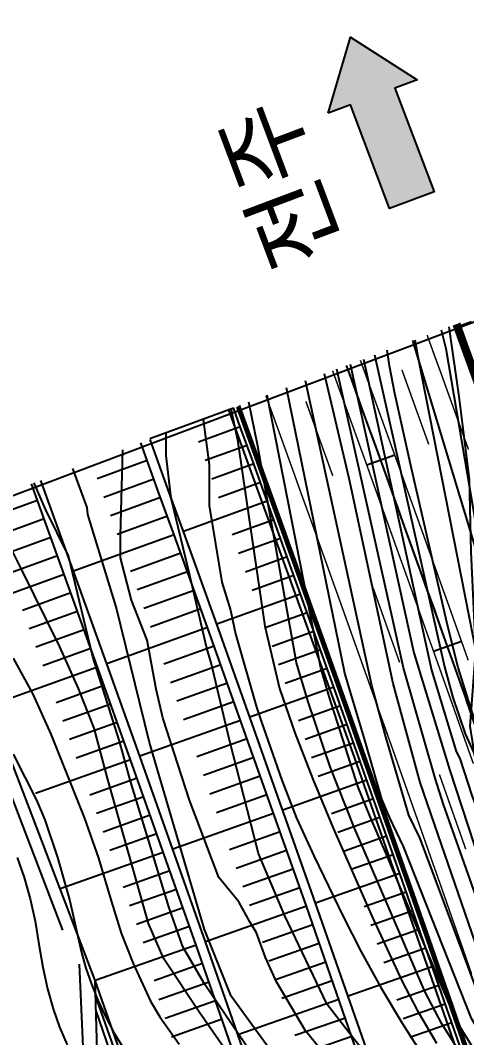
# Model space of a CAD drawing. Extents: x 217521 to 218543, y 254603 to 255798.
# Drawn here: x 217793.7 to 217838.8, y 255469.7 to 255572.4 of the extents above; entities that cross this region are included whole.
import ezdxf
from ezdxf.enums import TextEntityAlignment as Align

# ---------------------------------------------------------------- set-up
doc = ezdxf.new("R2010")
doc.units = 0
doc.header["$LTSCALE"] = 12
doc.header["$MEASUREMENT"] = 0
for name, pattern in [('A-DASHD01', [0.75, 0.5, -0.25]), ('A-ISONS10', [0.70866, 0.47244, -0.11811, 0, -0.11811]), ('CONTIN', [1000.001, 1000, -0.001])]:
    doc.linetypes.add(name, pattern=pattern)
doc.layers.get('0').update_dxf_attribs({"linetype": 'CONTINUOUS'})
for name, color, linetype in [('CA-ALGN-CNTR-광양', 2, 'CONTINUOUS'), ('CA-ALGN-STSM-광양', 2, 'CONTINUOUS'), ('CA-ALGN-SUBL-광양', 1, 'CONTINUOUS'), ('CA-BORD-ROAD', 7, 'CONTINUOUS'), ('CAA001', 252, 'CONTINUOUS'), ('CAA002', 251, 'CONTINUOUS'), ('CD-SDLL-TYP6', 4, 'H-DICHL06'), ('CD-SDLM-TYP3', 4, 'H-DICHM03'), ('CD-SDLV-TYP1', 4, 'H-DICHV01'), ('CE-SLOP-BORD', 4, 'CONTINUOUS'), ('CE-SLOP-FILL', 1, 'CONTINUOUS'), ('CM-LANE-WHIC', 7, 'CONTINUOUS'), ('CM-LANE-WHID', 7, 'A-DASHD01'), ('CM-SFTY-GRAL', 3, 'E-FACLN05'), ('CM-SFTY-GWAL', 4, 'A-ISONS10'), ('CV-GRID-BORD', 4, 'CONTINUOUS'), ('CZ-SYMB', 2, 'CONTINUOUS'), ('CZ-TEXT', 3, 'CONTINUOUS')]:
    doc.layers.add(name, color=color, linetype=linetype)
doc.styles.add('GTXT', font='romans.shx', dxfattribs={"bigfont": 'whgtxt.shx'})
doc.styles.get("Standard").update_dxf_attribs({"font": 'txt.shx', "bigfont": 'WHGTXT.SHX'})
doc.styles.add('WDTXT', font='ROMANS.SHX', dxfattribs={"bigfont": 'WHGTXT.SHX'})
doc.linetypes.add('E-FACLN05', pattern='A,1,[23,kscals.shx,S=0.075,R=0,X=0,Y=0],1', length=2)
doc.linetypes.add('H-DICHL06', pattern='A,0.9,[32,kscals.shx,S=0.1,R=0,X=0,Y=0],-0.333333,["L6",STANDARD,S=0.2,R=0,X=0,Y=-0.1],-0.416667', length=1.65)
doc.linetypes.add('H-DICHL06R', pattern='A,0.9,[32,kscals.shx,S=0.1,R=360,X=0,Y=0],-0.666667,["L6",STANDARD,S=0.2,R=180,X=0,Y=0.1],-0.083333', length=1.65)
doc.linetypes.add('H-DICHM03', pattern='A,0.9,[32,kscals.shx,S=0.1,R=0,X=0,Y=0],-0.333333,["M3",STANDARD,S=0.2,R=0,X=0,Y=-0.1],-0.416667', length=1.65)
doc.linetypes.add('H-DICHM03R', pattern='A,0.9,[32,kscals.shx,S=0.1,R=0,X=0,Y=0],-0.666667,["M3",STANDARD,S=0.2,R=180,X=0,Y=0.1],-0.083333', length=1.65)
doc.linetypes.add('H-DICHV01', pattern='A,0.9,[32,kscals.shx,S=0.1,R=360,X=0,Y=0],-0.333333,["V1",STANDARD,S=0.2,R=360,X=0,Y=-0.1],-0.416667', length=1.65)
doc.linetypes.add('H-DICHV01R', pattern='A,0.9,[32,kscals.shx,S=0.1,R=0,X=0,Y=0],-0.666667,["V1",STANDARD,S=0.2,R=180,X=0,Y=0.1],-0.083333', length=1.65)

# ---------------------------------------------------------------- blocks, each defined once
blk = doc.blocks.new('CASTAMS')
blk.add_line((0, -1.5), (0, 1.5))
at = {"style": 'GTXT', "flags": 1}
for tag, p in [('STA_DST', (0, -3.62)), ('XSEC_DAT', (0, -6.85))]:
    blk.add_attdef(tag, text='', height=2.5, dxfattribs=at).set_placement(p, align=Align.MIDDLE)
blk = doc.blocks.new('CZDIRA1')
blk.add_hatch(color=256).paths.add_polyline_path([(9.333, 4), (9.333, 2), (0, 2), (0, -2), (9.333, -2), (9.333, -4), (14.667, 0)])
blk.add_lwpolyline([(9.333, 4), (14.667, 0), (9.333, -4), (9.333, -2), (0, -2), (0, 2), (9.333, 2)], close=True)

msp = doc.modelspace()

# ---------------------------------------------------------------- linework, layer by layer
at = {"layer": 'CA-ALGN-CNTR-광양', "elevation": -159}
msp.add_lwpolyline([(217838.91, 255503.53), (217838.24, 255505.41), (217837.57, 255507.3), (217836.9, 255509.18), (217836.23, 255511.07), (217835.56, 255512.95), (217834.88, 255514.83), (217834.21, 255516.72), (217833.53, 255518.6), (217832.86, 255520.48), (217832.18, 255522.36), (217831.84, 255523.31), (217831.67, 255523.78), (217831.5, 255524.25), (217830.83, 255526.13), (217830.15, 255528.01), (217829.47, 255529.89), (217828.79, 255531.77), (217828.62, 255532.24), (217828.11, 255533.65), (217827.42, 255535.53), (217826.74, 255537.41), (217826.69, 255537.57)], dxfattribs=at)
at = {"layer": 'CA-ALGN-SUBL-광양', "linetype": 'Continuous', "elevation": -159}
msp.add_lwpolyline([(217903.43, 255308.73), (217833.38, 255540.09)], dxfattribs=at)
at = {"layer": 'CA-BORD-ROAD', "const_width": 0.5, "elevation": -159}
for points in [[(217884.99, 255405.01), (217882.47, 255412.63), (217880.58, 255418.34), (217879.31, 255422.14), (217878.36, 255424.99), (217874.2, 255437.35), (217867.75, 255456.33), (217861.22, 255475.28), (217854.61, 255494.21), (217847.92, 255513.11), (217844.55, 255522.55), (217842.85, 255527.27), (217842.68, 255527.74), (217841.15, 255531.98), (217839.62, 255536.22), (217838.42, 255539.52), (217837.64, 255541.68)], [(217839.11, 255467.61), (217838.46, 255469.5), (217837.8, 255471.38), (217837.15, 255473.27), (217836.49, 255475.15), (217835.83, 255477.03), (217835.18, 255478.92), (217834.52, 255480.8), (217833.86, 255482.68), (217833.2, 255484.57), (217832.53, 255486.45), (217831.87, 255488.33), (217831.21, 255490.21), (217830.55, 255492.09), (217829.88, 255493.97), (217829.22, 255495.86), (217828.55, 255497.74), (217827.88, 255499.62), (217827.22, 255501.5), (217826.55, 255503.38), (217825.88, 255505.26), (217825.21, 255507.14), (217824.54, 255509.01), (217823.87, 255510.89), (217823.19, 255512.77), (217822.52, 255514.65), (217821.85, 255516.53), (217821.17, 255518.41), (217820.83, 255519.34), (217820.66, 255519.81), (217820.5, 255520.28), (217819.82, 255522.16), (217819.14, 255524.04), (217818.46, 255525.91), (217817.79, 255527.79), (217817.62, 255528.26), (217817.11, 255529.66), (217816.43, 255531.54), (217815.75, 255533.42), (217815.73, 255533.45)]]:
    msp.add_lwpolyline(points, dxfattribs=at)
at = {"layer": 'CAA001'}
for points, elevation in [([(217853.8, 255466.68), (217850.65, 255469.82), (217849.91, 255470.72), (217848.18, 255476.69), (217846, 255486.24), (217843.32, 255492.38), (217841.17, 255497.68), (217839.39, 255502.58), (217837.98, 255507.09), (217836.93, 255511.21), (217833.2, 255527.46), (217831.57, 255534.74), (217831.04, 255537.53), (217830.8, 255539.11)], -39), ([(217843.93, 255468.99), (217842.33, 255472.18), (217839.67, 255479.35), (217835.96, 255490.17), (217834.12, 255495.45), (217831.41, 255505.46), (217826.95, 255526.15), (217824.46, 255536.73)], -44), ([(217814.99, 255533.17), (217815.67, 255530.04), (217818.44, 255511.24), (217819.93, 255504.94), (217821.47, 255500.49), (217823.28, 255495.8), (217825.35, 255490.85), (217829.29, 255481.91), (217832.3, 255475.37), (217833.81, 255472.48), (217835.79, 255469.15)], -49), ([(217820.47, 255463.18), (217812.39, 255475.07), (217810.15, 255478.88), (217808.75, 255482.9), (217804.87, 255495.59), (217803.75, 255499.63), (217801.06, 255508.15), (217798.6, 255518.36), (217796.28, 255523.07), (217795.15, 255525.62), (217795.12, 255525.7)], -54)]:
    msp.add_lwpolyline(points, dxfattribs=dict(at, elevation=elevation))
at = {"layer": 'CAA002'}
for points, elevation in [([(217836.25, 255541.16), (217836.71, 255539.29), (217841.6, 255510.6), (217842.62, 255506.65), (217842.95, 255505.32), (217843.85, 255502.29), (217844.89, 255499.18), (217845.45, 255497.31), (217849.1, 255488.45), (217849.54, 255487.46), (217853.75, 255474.85), (217855.08, 255471.67), (217860.65, 255466.41), (217867, 255462.26), (217875.66, 255459.8), (217892.29, 255457), (217896.54, 255455.15), (217899.55, 255452.96), (217903.05, 255448.44), (217903.71, 255447.11)], -37), ([(217833.59, 255540.16), (217833.87, 255538.62), (217839.9, 255508), (217841, 255504.88), (217842.01, 255501.67), (217843.14, 255498.39), (217843.74, 255496.49), (217847.4, 255487.7), (217847.77, 255486.85), (217851.4, 255474.28), (217852.68, 255470.97), (217859.09, 255464.75)], -38), ([(217829.52, 255538.63), (217829.57, 255538.34), (217836.58, 255507.14), (217837.44, 255504.06), (217838.69, 255500.37), (217839.51, 255498.52), (217844.59, 255484.79), (217846.74, 255476.51), (217848.65, 255470.83), (217849.33, 255469.51), (217856.78, 255461.32), (217865.32, 255455.65), (217879.38, 255452.36), (217887.19, 255451), (217889.75, 255450.18), (217892.41, 255449.53), (217893.46, 255449.24), (217894.13, 255448.95), (217894.32, 255448.76), (217894.42, 255448.38), (217894.8, 255447.33), (217893.95, 255442.56), (217890.91, 255427.23), (217884.21, 255407.47)], -40), ([(217827.05, 255537.7), (217833.5, 255508.56), (217837.11, 255496.68), (217843.87, 255476.13), (217846.39, 255469.79), (217847.43, 255467.98), (217855.27, 255457.78), (217859.1, 255454.86), (217861.79, 255453.31), (217864.12, 255452.43), (217866.69, 255451.73), (217880.79, 255449.88), (217884.72, 255449.94), (217887.91, 255449.34), (217888.87, 255448.86), (217889.35, 255448.38), (217889.83, 255446.75), (217889.57, 255444.59), (217880.31, 255403.95)], -42), ([(217828.41, 255538.21), (217835.27, 255506.81), (217837.77, 255498.6), (217838.13, 255497.89), (217839.36, 255494.14), (217843.25, 255483.77), (217845.31, 255476.32), (217847.52, 255470.31), (217848.38, 255468.75), (217856.03, 255459.55), (217859.98, 255456.63), (217864.72, 255454.04), (217879.16, 255451.27), (217886.61, 255450.29), (217886.98, 255450.17), (217890.69, 255449.24), (217891.36, 255448.95), (217891.93, 255448.19), (217892.08, 255446.57), (217891.76, 255443.58), (217888.56, 255428.14), (217882.61, 255407.59)], -41), ([(217878.87, 255404.39), (217882.25, 255422.2), (217886.62, 255441.91), (217886.96, 255447.42), (217886.76, 255448.28), (217886.38, 255448.86), (217885.81, 255449.05), (217883.89, 255449.15), (217879.85, 255448.97), (217866.6, 255450.01), (217860.77, 255451.75), (217858.23, 255453.09), (217854.52, 255456.01), (217846.47, 255467.22), (217844.31, 255471.21), (217836.48, 255493.25), (217835.63, 255495.89), (217832.44, 255507.05), (217825.71, 255537.2)], -43), ([(217843.2, 255465.18), (217839.32, 255471.63), (217832.43, 255489.01), (217831.04, 255491.95), (217830.26, 255493.79), (217828.57, 255499.65), (217827.07, 255504.69), (217826.52, 255506.51), (217820.63, 255535.29)], -46), ([(217875.63, 255408.4), (217877, 255418.92), (217876.96, 255424.74), (217876.61, 255426.59), (217878.14, 255436.13), (217878.98, 255439.15), (217879.35, 255444.32), (217879.26, 255445.85), (217878.97, 255446.23), (217878.01, 255446.61), (217876.01, 255446.32), (217865.36, 255446.19), (217858.24, 255449.05), (217854.44, 255451.92), (217852.79, 255453.57), (217844.36, 255465.82), (217840.83, 255471.9), (217834.12, 255489.82), (217832.97, 255492.17), (217830.67, 255500.07), (217829.25, 255505.25), (217822.56, 255536.01)], -45), ([(217871.6, 255400.96), (217871.4, 255415.38), (217868.94, 255424.6), (217868.67, 255427.94), (217869.25, 255433.98), (217869.69, 255439.15), (217869.21, 255440.68), (217868.64, 255441.45), (217867.87, 255441.64), (217866.25, 255441.96), (217865.86, 255441.96), (217863.19, 255442.4), (217861.07, 255443.39), (217856.01, 255446.9), (217850.83, 255452.22), (217842.04, 255464.54), (217837.81, 255471.36), (217830.74, 255488.2), (217829.03, 255492.1), (217827.86, 255494.98), (217826.57, 255498.99), (217824.95, 255504.14), (217824.08, 255507.04), (217818.68, 255534.56)], -47), ([(217840.88, 255463.9), (217836.31, 255471.09), (217834.64, 255474.3), (217829.01, 255487.36), (217827.5, 255490.86), (217825.02, 255497.06), (217822.82, 255503.6), (217821.63, 255507.56), (217817.74, 255529.43), (217816.82, 255533.86)], -48), ([(217812.21, 255532.12), (217812.81, 255527.52), (217812.81, 255523.44), (217814.09, 255515.7), (217814.97, 255512.87), (217815.48, 255510.47), (217817.61, 255503.06), (217818.06, 255501.67), (217820.14, 255495.71), (217821.65, 255491.86), (217823.43, 255487.98), (217826.34, 255481.94), (217828.17, 255478.36), (217830.15, 255474.77), (217832.31, 255471.16), (217834.63, 255467.53)], -50), ([(217828.38, 255468.39), (217824.73, 255473.05), (217820.47, 255482.02), (217817.78, 255488.3), (217814.86, 255499.74), (217813.02, 255507.54), (217812.56, 255509.02), (217810.89, 255516.23), (217808.96, 255524.16), (217808.48, 255528.48), (217808.48, 255530.72)], -51), ([(217836.91, 255452.69), (217822.55, 255470.41), (217819.63, 255475.35), (217818.51, 255477.81), (217817.61, 255480.28), (217816.93, 255481.4), (217815.81, 255483.42), (217813.79, 255485.89), (217810.82, 255493.68), (217808.13, 255501.98), (217807.45, 255504.9), (217806.56, 255509.83), (217804.98, 255513.87), (217803.86, 255518.13), (217803.86, 255520.37), (217804.08, 255529.06)], -52), ([(217821.65, 255464.81), (217815.03, 255473.89), (217812.33, 255480.62), (217806.78, 255499.51), (217803.41, 255513.2), (217800.56, 255522.51), (217800.47, 255523.24), (217799.05, 255527.17)], -53), ([(217817.89, 255463.52), (217811.83, 255472.26), (217808.24, 255477.65), (217806.67, 255481.23), (217802.57, 255495.76), (217801.21, 255500.94), (217799.62, 255504.94), (217797.71, 255509.16), (217793.81, 255517.06), (217792.41, 255519.91)], -55), ([(217793.01, 255508.02), (217795, 255504.37), (217796.82, 255500.33), (217800.18, 255491.92), (217801.64, 255487.82), (217802.81, 255483.87), (217803.91, 255480.27), (217805.14, 255477.19), (217806.87, 255473.39), (217807.82, 255471.82), (217809.79, 255469.06)], -56), ([(217793.02, 255498.33), (217795.38, 255493.69), (217796.22, 255491.7), (217797.48, 255487.88), (217798.73, 255483.53), (217799.55, 255479.93), (217799.91, 255478.32), (217800.36, 255476.71), (217800.92, 255475.1), (217801.58, 255473.48), (217802.34, 255471.84), (217803.22, 255470.17), (217805.33, 255466.72)], -57), ([(217793.42, 255487.91), (217794.13, 255485.87), (217794.74, 255483.73), (217795.23, 255481.48), (217795.62, 255479.14), (217796.01, 255476.82), (217796.48, 255474.65), (217797.05, 255472.63), (217797.7, 255470.76), (217798.46, 255468.97)], -58)]:
    msp.add_lwpolyline(points, dxfattribs=dict(at, elevation=elevation))
at = {"layer": 'CD-SDLL-TYP6', "linetype": 'H-DICHL06R', "elevation": -159, "flags": 128}
msp.add_lwpolyline([(217801.28, 255473.97), (217807.44, 255456.61), (217814.05, 255437.7), (217818.83, 255423.36)], dxfattribs=at)
at = {"layer": 'CD-SDLM-TYP3', "linetype": 'H-DICHM03R', "elevation": -159, "flags": 128}
msp.add_lwpolyline([(217837.03, 255541.46), (217838.02, 255534.43), (217839.09, 255526.1), (217839.23, 255518.76), (217839.71, 255508.75), (217839.16, 255501.14), (217839.86, 255496.7), (217841.43, 255489.74), (217845.18, 255481.76), (217848.22, 255476.18), (217854.51, 255468.21), (217860.56, 255462.33), (217865.57, 255458.69), (217870.2, 255455.63), (217873.43, 255453.5), (217876.77, 255452.32)], dxfattribs=at)
at = {"layer": 'CD-SDLV-TYP1', "elevation": -159, "flags": 128}
msp.add_lwpolyline([(217798.02, 255480.57), (217789.46, 255502.84), (217786.3, 255511.33), (217779.93, 255516.42), (217776.99, 255518.88)], dxfattribs=at)
at = {"layer": 'CD-SDLV-TYP1', "linetype": 'H-DICHV01R', "elevation": -159, "flags": 128}
msp.add_lwpolyline([(217799.69, 255477.14), (217800.65, 255455.16), (217806.57, 255435.17), (217810.87, 255425.64), (217813.05, 255421.47)], dxfattribs=at)
at = {"layer": 'CE-SLOP-BORD', "linetype": 'CONTIN'}
for p, q in [((217815.96, 255531.37, -159), (217815.26, 255533.27, -159)), ((217817.15, 255528.09, -159), (217815.96, 255531.37, -159)), ((217807.5, 255528.3, -159), (217806.84, 255530.1, -159)), ((217806.56, 255527.96, -159), (217805.9, 255529.75, -159)), ((217808.68, 255525.02, -159), (217807.5, 255528.3, -159)), ((217818.67, 255523.87, -159), (217817.15, 255528.09, -159)), ((217807.74, 255524.68, -159), (217806.56, 255527.96, -159)), ((217795.46, 255523.93, -159), (217794.86, 255525.6, -159)), ((217810.21, 255520.81, -159), (217808.68, 255525.02, -159)), ((217796.65, 255520.67, -159), (217795.46, 255523.93, -159)), ((217809.27, 255520.47, -159), (217807.74, 255524.68, -159)), ((217820.19, 255519.64, -159), (217818.67, 255523.87, -159)), ((217798.17, 255516.46, -159), (217796.65, 255520.67, -159)), ((217810.79, 255516.26, -159), (217809.27, 255520.47, -159)), ((217811.73, 255516.6, -159), (217810.21, 255520.81, -159)), ((217820.36, 255519.17, -159), (217820.19, 255519.64, -159)), ((217822.05, 255514.48, -159), (217820.36, 255519.17, -159)), ((217799.68, 255512.26, -159), (217798.17, 255516.46, -159)), ((217810.95, 255515.79, -159), (217810.79, 255516.26, -159)), ((217812.64, 255511.11, -159), (217810.95, 255515.79, -159)), ((217811.89, 255516.13, -159), (217811.73, 255516.6, -159)), ((217813.58, 255511.44, -159), (217811.89, 255516.13, -159)), ((217825.41, 255505.09, -159), (217822.05, 255514.48, -159)), ((217799.85, 255511.79, -159), (217799.68, 255512.26, -159)), ((217801.53, 255507.12, -159), (217799.85, 255511.79, -159)), ((217815.99, 255501.73, -159), (217812.64, 255511.11, -159)), ((217816.93, 255502.07, -159), (217813.58, 255511.44, -159)), ((217804.87, 255497.77, -159), (217801.53, 255507.12, -159)), ((217832.06, 255486.28, -159), (217825.41, 255505.09, -159)), ((217822.63, 255482.97, -159), (217815.99, 255501.73, -159)), ((217823.57, 255483.3, -159), (217816.93, 255502.07, -159)), ((217811.5, 255479.05, -159), (217804.87, 255497.77, -159)), ((217838.64, 255467.45, -159), (217832.06, 255486.28, -159)), ((217829.19, 255464.17, -159), (217822.63, 255482.97, -159)), ((217830.14, 255464.5, -159), (217823.57, 255483.3, -159)), ((217818.04, 255460.3, -159), (217811.5, 255479.05, -159))]:
    msp.add_line(p, q, dxfattribs=at)
at = {"layer": 'CE-SLOP-BORD', "linetype": 'CONTIN', "elevation": -159}
for points in [[(217868.23, 255456.49), (217861.69, 255475.45), (217855.08, 255494.38), (217848.39, 255513.28), (217845.02, 255522.72), (217843.32, 255527.44), (217843.15, 255527.91), (217841.62, 255532.15), (217840.09, 255536.39), (217838.89, 255539.69), (217838.1, 255541.86)], [(217835.5, 255412.2), (217831.85, 255423.05), (217825.46, 255441.85), (217818.99, 255460.63), (217812.44, 255479.38), (217805.81, 255498.11), (217802.47, 255507.46), (217800.79, 255512.13), (217800.62, 255512.6), (217799.11, 255516.8), (217797.59, 255521.01), (217796.4, 255524.27), (217795.79, 255525.95)], [(217807.78, 255435.8), (217807.78, 255435.8), (217801.83, 255454.68), (217801.31, 255475.47), (217794.22, 255493.98), (217787.1, 255512.47), (217777.87, 255519.21)], [(217820.92, 255418.55), (217820.67, 255419.27), (217814.3, 255438.03), (217807.84, 255456.76), (217801.31, 255475.47)], [(217819.56, 255419.45), (217813.35, 255437.71), (217801.39, 255472.43)]]:
    msp.add_lwpolyline(points, dxfattribs=at)
at = {"layer": 'CE-SLOP-FILL', "linetype": 'CONTIN'}
for p, q in [((217838.2, 255541.59, -159), (217839.32, 255541.99, -159)), ((217815.27, 255533.24, -159), (217806.82, 255530.17, -159)), ((217815.96, 255531.37, -159), (217811.73, 255529.83, -159)), ((217816.64, 255529.49, -159), (217812.41, 255527.96, -159)), ((217806.56, 255527.96, -159), (217801.48, 255526.12, -159)), ((217817.32, 255527.62, -159), (217813.08, 255526.09, -159)), ((217807.23, 255526.09, -159), (217802.16, 255524.25, -159)), ((217817.99, 255525.74, -159), (217813.76, 255524.21, -159)), ((217795.46, 255523.93, -159), (217790.39, 255522.09, -159)), ((217807.91, 255524.22, -159), (217802.84, 255522.38, -159)), ((217818.67, 255523.87, -159), (217810.21, 255520.81, -159)), ((217796.14, 255522.07, -159), (217791.06, 255520.23, -159)), ((217808.59, 255522.34, -159), (217803.51, 255520.51, -159)), ((217819.35, 255521.99, -159), (217815.12, 255520.46, -159)), ((217796.82, 255520.2, -159), (217791.74, 255518.36, -159)), ((217809.27, 255520.47, -159), (217799.11, 255516.8, -159)), ((217820.03, 255520.11, -159), (217815.79, 255518.59, -159)), ((217797.49, 255518.33, -159), (217792.41, 255516.5, -159)), ((217809.94, 255518.6, -159), (217804.86, 255516.77, -159)), ((217820.7, 255518.24, -159), (217816.47, 255516.71, -159)), ((217798.17, 255516.46, -159), (217788.01, 255512.8, -159)), ((217810.62, 255516.73, -159), (217805.54, 255514.9, -159)), ((217821.37, 255516.36, -159), (217817.14, 255514.84, -159)), ((217811.29, 255514.85, -159), (217806.21, 255513.03, -159)), ((217798.84, 255514.6, -159), (217793.95, 255512.83, -159)), ((217822.05, 255514.48, -159), (217813.58, 255511.44, -159)), ((217799.51, 255512.73, -159), (217794.63, 255510.97, -159)), ((217811.96, 255512.98, -159), (217806.88, 255511.15, -159)), ((217822.72, 255512.6, -159), (217818.48, 255511.09, -159)), ((217800.19, 255510.86, -159), (217795.31, 255509.11, -159)), ((217812.64, 255511.11, -159), (217802.47, 255507.46, -159)), ((217823.39, 255510.72, -159), (217819.16, 255509.21, -159)), ((217800.86, 255508.99, -159), (217796, 255507.24, -159)), ((217813.31, 255509.23, -159), (217808.22, 255507.41, -159)), ((217824.06, 255508.85, -159), (217819.83, 255507.33, -159)), ((217801.53, 255507.12, -159), (217790.66, 255503.22, -159)), ((217813.98, 255507.36, -159), (217808.89, 255505.54, -159)), ((217824.74, 255506.97, -159), (217820.5, 255505.45, -159)), ((217814.65, 255505.48, -159), (217809.56, 255503.66, -159)), ((217802.2, 255505.25, -159), (217797.36, 255503.52, -159)), ((217825.41, 255505.09, -159), (217816.93, 255502.07, -159)), ((217815.32, 255503.61, -159), (217810.23, 255501.79, -159)), ((217802.87, 255503.38, -159), (217798.04, 255501.65, -159)), ((217826.07, 255503.21, -159), (217821.83, 255501.7, -159)), ((217803.53, 255501.51, -159), (217798.71, 255499.79, -159)), ((217815.99, 255501.73, -159), (217805.81, 255498.11, -159)), ((217826.74, 255501.33, -159), (217822.5, 255499.82, -159)), ((217804.2, 255499.64, -159), (217799.39, 255497.93, -159)), ((217816.65, 255499.86, -159), (217811.56, 255498.05, -159)), ((217827.4, 255499.45, -159), (217823.16, 255497.94, -159)), ((217804.87, 255497.77, -159), (217795.27, 255494.35, -159)), ((217817.32, 255497.98, -159), (217812.23, 255496.17, -159)), ((217828.07, 255497.57, -159), (217823.83, 255496.06, -159)), ((217805.53, 255495.9, -159), (217800.75, 255494.2, -159)), ((217817.98, 255496.1, -159), (217812.89, 255494.3, -159)), ((217828.73, 255495.69, -159), (217820.25, 255492.68, -159)), ((217818.64, 255494.23, -159), (217813.55, 255492.42, -159)), ((217806.2, 255494.03, -159), (217801.42, 255492.33, -159)), ((217829.4, 255493.8, -159), (217825.16, 255492.31, -159)), ((217806.86, 255492.16, -159), (217802.09, 255490.46, -159)), ((217819.31, 255492.35, -159), (217809.13, 255488.75, -159)), ((217830.07, 255491.92, -159), (217825.82, 255490.43, -159)), ((217807.52, 255490.28, -159), (217802.76, 255488.6, -159)), ((217819.97, 255490.47, -159), (217814.88, 255488.67, -159)), ((217830.73, 255490.04, -159), (217826.49, 255488.55, -159)), ((217808.18, 255488.41, -159), (217797.76, 255484.72, -159)), ((217820.64, 255488.6, -159), (217815.54, 255486.8, -159)), ((217831.4, 255488.16, -159), (217827.15, 255486.67, -159)), ((217808.85, 255486.54, -159), (217804.11, 255484.87, -159)), ((217821.3, 255486.72, -159), (217816.21, 255484.92, -159)), ((217832.06, 255486.28, -159), (217823.57, 255483.3, -159)), ((217809.51, 255484.67, -159), (217804.78, 255483, -159)), ((217821.96, 255484.84, -159), (217816.87, 255483.05, -159)), ((217832.72, 255484.4, -159), (217828.47, 255482.91, -159)), ((217822.63, 255482.97, -159), (217812.44, 255479.38, -159)), ((217810.17, 255482.8, -159), (217805.46, 255481.13, -159)), ((217833.38, 255482.52, -159), (217829.13, 255481.03, -159)), ((217810.83, 255480.92, -159), (217806.13, 255479.27, -159)), ((217823.29, 255481.09, -159), (217818.19, 255479.3, -159)), ((217834.04, 255480.63, -159), (217829.79, 255479.15, -159)), ((217811.5, 255479.05, -159), (217801.31, 255475.47, -159)), ((217823.94, 255479.21, -159), (217818.85, 255477.42, -159)), ((217834.69, 255478.75, -159), (217830.45, 255477.26, -159)), ((217812.15, 255477.18, -159), (217807.24, 255475.46, -159)), ((217824.6, 255477.33, -159), (217819.5, 255475.54, -159)), ((217835.35, 255476.87, -159), (217826.85, 255473.9, -159)), ((217812.81, 255475.3, -159), (217807.71, 255473.52, -159)), ((217825.25, 255475.45, -159), (217820.16, 255473.67, -159)), ((217836.01, 255474.98, -159), (217831.76, 255473.5, -159)), ((217813.46, 255473.43, -159), (217808.36, 255471.65, -159)), ((217825.91, 255473.57, -159), (217815.71, 255470.01, -159)), ((217836.67, 255473.1, -159), (217832.42, 255471.62, -159)), ((217814.12, 255471.56, -159), (217809.02, 255469.77, -159)), ((217826.57, 255471.69, -159), (217821.47, 255469.91, -159)), ((217837.33, 255471.22, -159), (217833.07, 255469.74, -159)), ((217827.22, 255469.81, -159), (217822.12, 255468.04, -159))]:
    msp.add_line(p, q, dxfattribs=at)
at = {"layer": 'CM-LANE-WHIC', "const_width": 0.15, "elevation": -159}
for points in [[(217839.01, 255529.08), (217838.33, 255530.96), (217837.65, 255532.85), (217836.97, 255534.73), (217836.8, 255535.2), (217836.29, 255536.62), (217835.6, 255538.5), (217834.92, 255540.38), (217834.83, 255540.63)], [(217838.98, 255507.8), (217838.31, 255509.69), (217837.64, 255511.57), (217836.97, 255513.46), (217836.29, 255515.34), (217835.62, 255517.22), (217834.94, 255519.11), (217834.27, 255520.99), (217833.59, 255522.87), (217833.25, 255523.81), (217833.08, 255524.28), (217832.91, 255524.75), (217832.24, 255526.64), (217831.56, 255528.52), (217830.88, 255530.4), (217830.2, 255532.28), (217830.03, 255532.75), (217829.52, 255534.16), (217828.83, 255536.04), (217828.15, 255537.92), (217828.09, 255538.09)], [(217839.5, 255497.37), (217838.83, 255499.26), (217838.16, 255501.14), (217837.5, 255503.03), (217836.83, 255504.91), (217836.16, 255506.8), (217835.49, 255508.68), (217834.81, 255510.56), (217834.14, 255512.45), (217833.47, 255514.33), (217832.8, 255516.21), (217832.12, 255518.09), (217831.45, 255519.97), (217830.77, 255521.86), (217830.43, 255522.8), (217830.26, 255523.27), (217830.09, 255523.74), (217829.41, 255525.62), (217828.74, 255527.5), (217828.06, 255529.38), (217827.38, 255531.26), (217827.21, 255531.73), (217826.7, 255533.14), (217826.01, 255535.02), (217825.33, 255536.9), (217825.28, 255537.04)], [(217839.32, 255476.14), (217838.67, 255478.02), (217838.01, 255479.91), (217837.35, 255481.79), (217836.69, 255483.68), (217836.03, 255485.56), (217835.36, 255487.44), (217834.7, 255489.33), (217834.04, 255491.21), (217833.37, 255493.09), (217832.71, 255494.97), (217832.04, 255496.86), (217831.38, 255498.74), (217830.71, 255500.62), (217830.04, 255502.5), (217829.37, 255504.38), (217828.7, 255506.26), (217828.03, 255508.14), (217827.36, 255510.02), (217826.69, 255511.9), (217826.02, 255513.78), (217825.34, 255515.66), (217824.67, 255517.54), (217823.99, 255519.42), (217823.66, 255520.36), (217823.49, 255520.83), (217823.32, 255521.3), (217822.64, 255523.18), (217821.96, 255525.05), (217821.29, 255526.93), (217820.61, 255528.81), (217820.44, 255529.28), (217819.93, 255530.69), (217819.25, 255532.56), (217818.56, 255534.44), (217818.54, 255534.5)]]:
    msp.add_lwpolyline(points, dxfattribs=at)
at = {"layer": 'CM-LANE-WHID', "const_width": 0.15, "elevation": -159}
for points in [[(217834.99, 255529.6), (217832.28, 255537.13)], [(217825.3, 255526.42), (217822.58, 255533.94)], [(217832.05, 255507.59), (217829.37, 255515.13)], [(217838.73, 255488.74), (217836.07, 255496.28)]]:
    msp.add_lwpolyline(points, dxfattribs=at)
at = {"layer": 'CM-SFTY-GRAL'}
for points in [[(217837.89, 255541.78), (217874.58, 255438.79), (217884.84, 255408.1), (217891.21, 255388.61)], [(217814.75, 255533.08), (217827.46, 255498.01), (217842.61, 255454.7), (217852.91, 255424.48), (217870.45, 255371.44), (217882, 255335.34), (217891.66, 255304.3)]]:
    msp.add_lwpolyline(points, dxfattribs=at)
at = {"layer": 'CM-SFTY-GWAL'}
msp.add_lwpolyline([(217903.34, 255308.69), (217894.72, 255336.62), (217872, 255407.05), (217850.17, 255471.45), (217843.53, 255490.32), (217836.9, 255509.18), (217830.15, 255528.01), (217826.68, 255537.56)], dxfattribs=at)
at = {"layer": 'CV-GRID-BORD'}
msp.add_lwpolyline([(217988.43, 255340.74), (217903.7, 255566.05), (217737.23, 255503.45), (217821.96, 255278.14)], close=True, dxfattribs=at)

# ---------------------------------------------------------------- block references
at = {"layer": 'CA-ALGN-STSM-광양'}
for p, rotation in [((217830.15, 255528.01, -159), 109.8489807047767), ((217836.9, 255509.18, -159), 109.6103411720892)]:
    msp.add_blockref('CASTAMS', p, dxfattribs=dict(at, rotation=rotation))
at = {"layer": 'CZ-SYMB', "xscale": 1.199999999999999, "yscale": 1.199999999999999, "zscale": 1.199999999999999, "rotation": 110.6090800923908}
msp.add_blockref('CZDIRA1', (217833.28, 255554.24), dxfattribs=at)

# ---------------------------------------------------------------- texts
at = {"layer": 'CZ-TEXT', "style": 'WDTXT'}
msp.add_text('전주', height=8, rotation=110.6091, dxfattribs=at).set_placement((217826.88, 255549.41))

doc.saveas('drawing.dxf')
